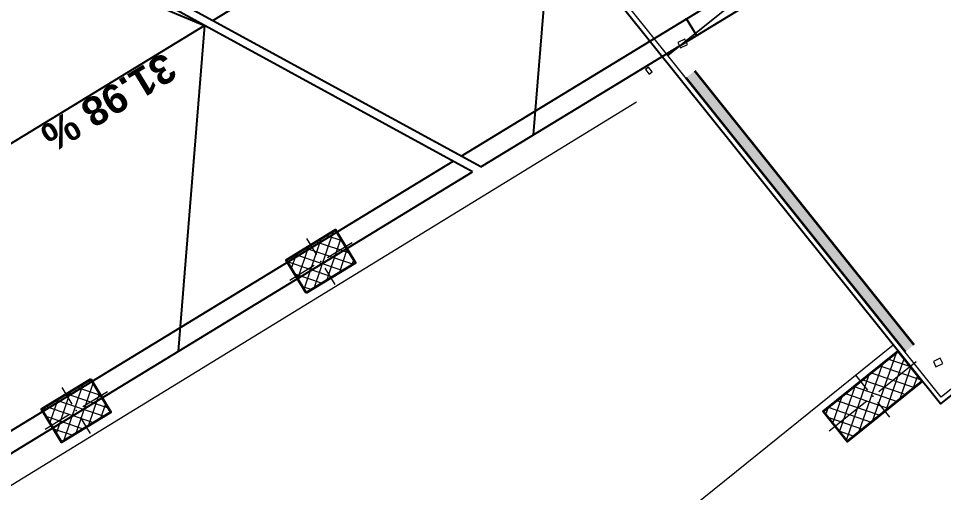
# Model space of a CAD drawing. Header units: metres. Extents: x 7511783 to 7512372, y 4692307 to 4692611.
# Drawn here: x 7511960.25 to 7511969.87, y 4692565.38 to 4692570.31 of the extents above; entities that cross this region are included whole.
import ezdxf
from ezdxf.enums import TextEntityAlignment as Align

# ---------------------------------------------------------------- set-up
doc = ezdxf.new("R2010")
doc.units = ezdxf.units.M
doc.layers.get('0').update_dxf_attribs({"lineweight": 0})
for name, color, linetype, lineweight in [('2D Drafting - General_Pen_No__1', 7, 'Continuous', 0), ('A - Muret', 7, 'Continuous', 0), ('A - Muret_Pen_No__7', 7, 'Continuous', 0), ('A - Pllaka Themel', 7, 'Continuous', 0), ('A - Pllaka Themel_Pen_No__42', 8, 'Continuous', 0), ('A - Rampa_Pen_No__42', 8, 'Continuous', 0), ('A - Shtyllat', 7, 'Continuous', 0), ('A - Shtyllat_Pen_No__1', 7, 'Continuous', 0), ('A - Shtyllat_Pen_No__7', 7, 'Continuous', 0)]:
    doc.layers.add(name, color=color, linetype=linetype, lineweight=lineweight)
doc.layers.add('A - Muret_Pen_No__102', color=7, linetype='Continuous', lineweight=0, true_color=0xcccccc)
doc.layers.add('A -Polyline_Pen_No__178', color=7, linetype='Continuous', lineweight=0, true_color=0xbda888)
doc.styles.add('GENERATED_STYLE_1', font='arial.ttf')
doc.styles.add('GENERATED_STYLE_2', font='arialbd.ttf')
pattern_1 = [(44.99999999999999, (0, 0), (-68.94290863686237, 68.94290863686243), []), (135.0000000000002, (0, 0), (68.94290863686219, 68.94290863686261), [])]

# ---------------------------------------------------------------- blocks, each defined once
blk = doc.blocks.new('Slab_5', base_point=(27099.99999994247, -19050.45703700876))
at = {"layer": 'A - Pllaka Themel_Pen_No__42', "color": 8, "linetype": 'Continuous', "lineweight": 25, "flags": 128}
blk.add_lwpolyline([(27099.99999994247, -19050.45703700876), (27099.99999994245, -53141.28956256485), (34367.48378446266, -53141.28956256485), (34572.08011014806, -54047.73212241127), (58725.51372234098, -48551.56399353077), (58577.30438397717, -47886.40318112021), (60192.66493870387, -47573.34216697118), (56976.71528492225, -33242.20353530695), (55470.262655318, -33580.37692266011), (52202.17436583389, -19050.80466526669)], close=True, dxfattribs=at)
blk = doc.blocks.new('Wall_49', base_point=(55376.65188295733, -32935.07336948369))
at = {"layer": 'A - Muret_Pen_No__102', "linetype": 'Continuous', "lineweight": 0, "true_color": 0xcccccc}
blk.add_hatch(color=254, dxfattribs=at).paths.add_polyline_path([(55493.74042120957, -32908.80029943174), (54694.60120712955, -29347.35726092619), (54577.51266887731, -29373.63033097814), (55376.65188295733, -32935.07336948369)])
at = {"layer": 'A - Muret_Pen_No__7', "color": 7, "linetype": 'Continuous', "lineweight": 35, "flags": 128}
for points in [[(54577.51266887731, -29373.63033097814), (55376.65188295733, -32935.07336948369)], [(55493.74042120957, -32908.80029943174), (54694.60120712955, -29347.35726092619)]]:
    blk.add_lwpolyline(points, dxfattribs=at)
blk = doc.blocks.new('Column_83', base_point=(990.0000000000013, 14410))
at = {"layer": 'A - Shtyllat_Pen_No__1', "color": 7, "linetype": 'Continuous', "lineweight": 13, "flags": 128}
blk.add_lwpolyline([(950.0000000000013, 14440), (950.0000000000013, 14380), (1030.000000000001, 14380), (1030.000000000001, 14440)], close=True, dxfattribs=at)
blk = doc.blocks.new('Column_85', base_point=(7275.000000000002, 14410))
at = {"layer": 'A - Shtyllat_Pen_No__1', "color": 7, "linetype": 'Continuous', "lineweight": 13, "flags": 128}
blk.add_lwpolyline([(7235.000000000001, 14440), (7235.000000000001, 14380), (7315.000000000002, 14380), (7315.000000000002, 14440)], close=True, dxfattribs=at)
blk = doc.blocks.new('Column_95', base_point=(5563.748212184094, 11681.59937349723))
at = {"layer": 'A - Shtyllat_Pen_No__1', "color": 7, "linetype": 'Continuous', "lineweight": 13, "flags": 128}
blk.add_lwpolyline([(5589.831236072453, 11656.70608394283), (5576.69470104648, 11715.25035306895), (5537.665188295735, 11706.49266305163), (5550.801723321708, 11647.94839392551)], close=True, dxfattribs=at)
blk = doc.blocks.new('Column_100', base_point=(54872.54005040725, -33201.91900576002))
at = {"layer": 'A - Shtyllat', "linetype": 'Continuous', "lineweight": 0, "true_color": 0x000000}
h = blk.add_hatch(dxfattribs=at)
h.set_pattern_fill('CONCRETE_BLOCK', color=18, style=0, pattern_type=2)
h.set_pattern_definition(pattern_1)
h.paths.add_polyline_path([(55404.19740987815, -33287.5954442973), (55316.620509705, -32897.30031678984), (54340.88269093636, -33116.24256722273), (54428.45959110951, -33506.53769473019)])
at = {"layer": 'A - Shtyllat_Pen_No__1', "color": 7, "linetype": 'Continuous', "lineweight": 13}
for p, q in [((54855.02467037262, -33123.85998025853), (54811.23622028604, -32928.7124165048)), ((54950.59907590874, -33184.40362572539), (55438.46798529306, -33074.93250050894)), ((54794.48102490576, -33219.43438579465), (54306.61211552144, -33328.90551101109)), ((54890.05543044188, -33279.9780312615), (54933.84388052846, -33475.12559501523))]:
    blk.add_line(p, q, dxfattribs=at)
blk.add_point((54872.54005040725, -33201.91900576002), dxfattribs=at)
at = {"layer": 'A - Shtyllat_Pen_No__7', "color": 7, "linetype": 'Continuous', "lineweight": 35, "flags": 128}
blk.add_lwpolyline([(55404.19740987815, -33287.5954442973), (55316.620509705, -32897.30031678984), (54340.88269093636, -33116.24256722273), (54428.45959110951, -33506.53769473019)], close=True, dxfattribs=at)
blk = doc.blocks.new('Column_103', base_point=(47362.57033581177, -29697.51576794752))
at = {"layer": 'A - Shtyllat', "linetype": 'Continuous', "lineweight": 0, "true_color": 0x000000}
h = blk.add_hatch(dxfattribs=at)
h.set_pattern_fill('CONCRETE_BLOCK', color=18, style=0, pattern_type=2)
h.set_pattern_definition(pattern_1)
h.paths.add_polyline_path([(47642.73765930584, -29470.56583768499), (47045.32142961018, -29526.18821174627), (47082.40301231769, -29924.46569821005), (47679.81924201336, -29868.84332414877)])
at = {"layer": 'A - Shtyllat_Pen_No__1', "color": 7, "linetype": 'Continuous', "lineweight": 13}
for p, q in [((47355.15401927027, -29617.86027065476), (47336.6132279165, -29418.72152742288)), ((47282.91483851901, -29704.93208448902), (46984.20672367118, -29732.74327151966)), ((47442.22583310452, -29690.09945140601), (47740.93394795236, -29662.28826437537)), ((47369.98665235327, -29777.17126524027), (47388.52744370703, -29976.31000847216))]:
    blk.add_line(p, q, dxfattribs=at)
blk.add_point((47362.57033581177, -29697.51576794752), dxfattribs=at)
at = {"layer": 'A - Shtyllat_Pen_No__7', "color": 7, "linetype": 'Continuous', "lineweight": 35, "flags": 128}
blk.add_lwpolyline([(47642.73765930584, -29470.56583768499), (47045.32142961018, -29526.18821174627), (47082.40301231769, -29924.46569821005), (47679.81924201336, -29868.84332414877)], close=True, dxfattribs=at)
blk = doc.blocks.new('Column_140', base_point=(50330.6113011195, -29421.17663185534))
at = {"layer": 'A - Shtyllat', "linetype": 'Continuous', "lineweight": 0, "true_color": 0x000000}
h = blk.add_hatch(dxfattribs=at)
h.set_pattern_fill('CONCRETE_BLOCK', color=18, style=0, pattern_type=2)
h.set_pattern_definition(pattern_1)
h.paths.add_polyline_path([(50050.44397762544, -29648.12656211787), (50647.8602073211, -29592.50418805658), (50610.77862461357, -29194.22670159281), (50013.3623949179, -29249.84907565409)])
at = {"layer": 'A - Shtyllat_Pen_No__1', "color": 7, "linetype": 'Continuous', "lineweight": 13}
for p, q in [((50323.194984578, -29341.52113456258), (50304.65419322424, -29142.3823913307)), ((50250.95580382675, -29428.59294839684), (49952.24768897892, -29456.40413542749)), ((50410.26679841226, -29413.76031531383), (50708.97491326009, -29385.94912828319)), ((50338.02761766101, -29500.83212914809), (50356.56840901477, -29699.97087237998))]:
    blk.add_line(p, q, dxfattribs=at)
blk.add_point((50330.6113011195, -29421.17663185534), dxfattribs=at)
at = {"layer": 'A - Shtyllat_Pen_No__7', "color": 7, "linetype": 'Continuous', "lineweight": 35, "flags": 128}
blk.add_lwpolyline([(50050.44397762544, -29648.12656211787), (50647.8602073211, -29592.50418805658), (50610.77862461357, -29194.22670159281), (50013.3623949179, -29249.84907565409)], close=True, dxfattribs=at)
blk = doc.blocks.new('Straight Ramp 22')
at = {"layer": 'A - Rampa_Pen_No__42', "color": 8, "linetype": 'Continuous', "lineweight": 25}
for p, q in [((0, 2750), (10312.71324024272, 2750)), ((8724.999999971245, 0), (6724.999999971245, 2750)), ((10312.71324024272, 2750), (7137.286759699775, -2750)), ((10412.71324024272, 2750), (7237.286759699776, -2750)), ((10412.71324024272, 2750), (17549.99999994249, 2750)), ((13049.99999994249, 0), (11049.99999994249, 2750)), ((13041.99999994249, 2750), (13041.99999994249, 2550)), ((0, 2550), (10197.24318640479, 2550)), ((0, 2550), (10197.24318640479, 2550)), ((10297.24318640479, 2550), (17549.99999994249, 2550)), ((10297.24318640479, 2550), (17549.99999994249, 2550)), ((0, 0), (8724.999999971245, 0)), ((6724.999999971245, -2750), (8724.999999971245, 0)), ((8824.999999971247, 0), (17549.99999994249, 0))]:
    blk.add_line(p, q, dxfattribs=at)
blk.add_point((13033.99999994249, 2550), dxfattribs=at)
at = {"layer": 'A - Rampa_Pen_No__42', "color": 8, "linetype": 'Continuous', "lineweight": 25, "style": 'GENERATED_STYLE_1'}
for tag, p in [('ascentPercentage_0', (2250, 188.4778571428572)), ('percentage_0', (6637.499999985624, 188.4778571428572)), ('percentage_1', (10912.49999995687, 188.4778571428572)), ('ascentPercentage_1', (15299.99999994249, 188.4778571428572))]:
    blk.add_attdef(tag, text='', height=300, dxfattribs=at).set_placement(p, align=Align.MIDDLE_CENTER)

msp = doc.modelspace()

# ---------------------------------------------------------------- linework, layer by layer
for points in [[(7511952.936368961, 4692536.274337796), (7511959.465850124, 4692539.465305801), (7511960.047672097, 4692538.7407501), (7511979.334960965, 4692554.284103584), (7511978.909755965, 4692554.816650042), (7511980.223611783, 4692555.80719525), (7511971.041700033, 4692567.270892877), (7511969.83671859, 4692566.305605103), (7511960.520834319, 4692577.924691613), (7511937.967862489, 4692566.902763578)], [(7511973.306760582, 4692574.978593371), (7511966.999980232, 4692569.927306413), (7511965.233967195, 4692572.132260597), (7511971.540747546, 4692577.183547555), (7511973.306760582, 4692574.978593371)], [(7511976.151135561, 4692571.427251234), (7511969.844355211, 4692566.375964275), (7511966.999980232, 4692569.927306413), (7511973.306760582, 4692574.978593371), (7511976.151135561, 4692571.427251234)]]:
    msp.add_lwpolyline(points, close=True)
at = {"layer": '2D Drafting - General_Pen_No__1', "color": 7, "linetype": 'Continuous', "lineweight": 13, "flags": 128}
msp.add_lwpolyline([(7511952.936368961, 4692536.274337796), (7511959.465850124, 4692539.465305801), (7511960.047672097, 4692538.7407501), (7511979.334960965, 4692554.284103584), (7511978.909755965, 4692554.816650042), (7511980.223611783, 4692555.80719525), (7511971.041700033, 4692567.270892877), (7511969.83671859, 4692566.305605103), (7511960.520834319, 4692577.924691613), (7511937.967862489, 4692566.902763578)], close=True, dxfattribs=at)
at = {"layer": 'A -Polyline_Pen_No__178', "color": 43, "linetype": 'Continuous', "lineweight": 15, "true_color": 0xbda888}
for points in [[(7511955.989589768, 4692563.623210836), (7511953.209000728, 4692561.895936302), (7511952.764328496, 4692561.678626879, 0.414213562373095), (7511952.672451943, 4692561.411122302), (7511952.760265956, 4692561.231431736, 0.4142135623730951), (7511953.027770533, 4692561.139555183), (7511953.481271332, 4692561.361179089), (7511966.676205366, 4692569.444556672)], [(7511969.346942405, 4692566.916470557), (7511959.083172914, 4692558.645043797), (7511955.294613263, 4692556.793534591, 0.4142141071115526), (7511955.15680349, 4692556.392275571), (7511960.043239644, 4692546.393693055, 0.4813722627903491), (7511960.501019317, 4692546.291829333), (7511970.322756138, 4692554.207028211, 0.08030963222664601), (7511972.227302265, 4692556.664152468, -0.07741546951024686), (7511977.624991956, 4692562.704358978)]]:
    msp.add_lwpolyline(points, format="xyb", dxfattribs=at)

# ---------------------------------------------------------------- block references
at = {"layer": 'A - Muret', "color": 7, "lineweight": 35, "xscale": 0.001, "yscale": 0.001, "zscale": 0.001, "rotation": 26.04535599708318}
msp.add_blockref('Wall_49', (7511969.469272796, 4692566.844273129), dxfattribs=at)
at = {"layer": 'A - Pllaka Themel', "color": 8, "linetype": 'Continuous', "lineweight": 25, "xscale": 0.001, "yscale": 0.001, "zscale": 0.001, "rotation": 26.04535599708318}
msp.add_blockref('Slab_5', (7511937.967714828, 4692566.903078335), dxfattribs=at)
at = {"layer": 'A - Rampa_Pen_No__42', "color": 8, "linetype": 'Continuous', "lineweight": 25}
ref = msp.add_blockref('Straight Ramp 22', (7511954.733165537, 4692565.698831633), dxfattribs=dict(at, xscale=-0.001, yscale=0.001, rotation=211.3645389622179))
ref.add_attrib('percentage_1', '31.98 %', dxfattribs={"color": 8, "linetype": 'Continuous', "lineweight": 25, "height": 0.3, "rotation": 211.3645233295813, "style": 'GENERATED_STYLE_2'}).set_placement((7511961.18616509, 4692569.438873847), align=Align.MIDDLE_CENTER)
at = {"layer": 'A - Shtyllat', "color": 7, "lineweight": 35, "xscale": 0.001, "yscale": 0.001, "zscale": 0.001, "rotation": 26.04535599708318}
for name, p in [('Column_83', (7511967.156083182, 4692570.052333884)), ('Column_95', (7511966.802927537, 4692569.769481081)), ('Column_140', (7511963.392783477, 4692567.785694076)), ('Column_100', (7511969.133522411, 4692566.383179848)), ('Column_85', (7511969.812916954, 4692566.735146173)), ('Column_103', (7511960.847492413, 4692566.234203216))]:
    msp.add_blockref(name, p, dxfattribs=at)

doc.saveas('drawing.dxf')
